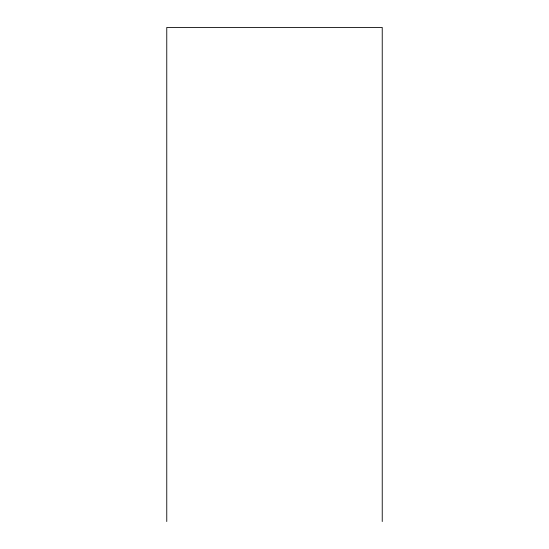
<?xml version="1.0" encoding="UTF-8"?>
<svg xmlns="http://www.w3.org/2000/svg" width="549" height="549" viewBox="0 0 549 549"><rect width="100%" height="100%" fill="white"/><g stroke="black" fill="none" stroke-linecap="round" stroke-linejoin="round"><path stroke-width="0.82" d="M382.234 521.55L382.234 27.45L166.766 27.45L166.766 521.55"/></g></svg>
